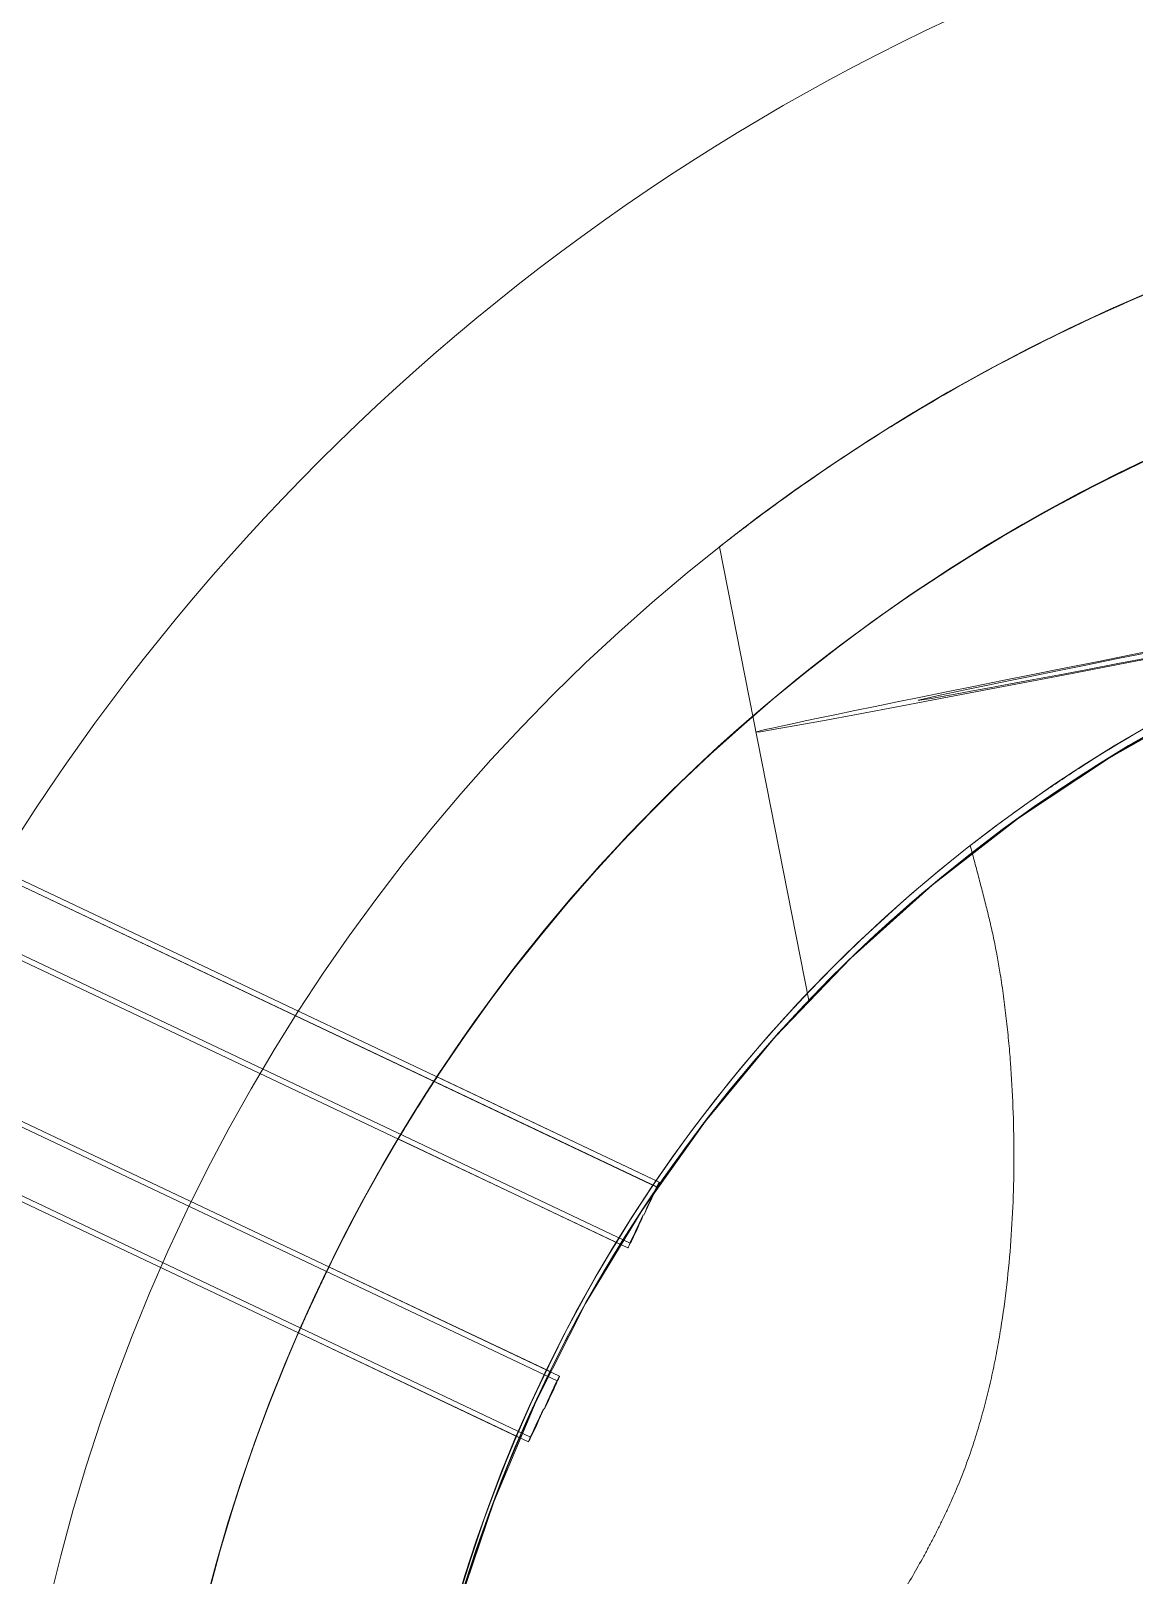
# Model space of a CAD drawing. Header units: metres. Extents: x 1753726 to 1755216, y 5920592 to 5921703.
# Drawn here: x 1754519.341 to 1754521.01, y 5921161.981 to 5921164.317 of the extents above; entities that cross this region are included whole.
import ezdxf

# ---------------------------------------------------------------- set-up
doc = ezdxf.new("R2010")
doc.units = ezdxf.units.M
doc.linetypes.add('HIDDEN2', pattern=[4.7625, 3.175, -1.5875])
for name, color, linetype, lineweight in [('A-FLOR-____-OTLN', 9, 'Continuous', 9), ('A-GENM-____-OTLN', 4, 'Continuous', 9), ('A-WALL-____-OTLN', 2, 'Continuous', 9), ('P-PIPE-____-OTLN', 6, 'HIDDEN2', 18), ('S-BEAM-____-OTLN', 7, 'Continuous', 9), ('S-FNDN-____-OTLN', 7, 'Continuous', 9)]:
    doc.layers.add(name, color=color, linetype=linetype, lineweight=lineweight)

# ---------------------------------------------------------------- blocks, each defined once
blk = doc.blocks.new('308492-ARUP-TUTB-MOD-0001_rvt-1-X-ARUP-GL-HERNE_BAY_ALIGNMENT')
at = {"layer": 'P-PIPE-____-OTLN'}
for p, q in [((1754506.0391, 5921237.9006), (1754520.6833, 5921163.3044)), ((1754505.7938, 5921237.8525), (1754520.4379, 5921163.2563))]:
    blk.add_line(p, q, dxfattribs=at)
for major_axis, start_param, end_param in [((1.0303, 0.2023), 0.131239, 3.272832), ((1.0303, 0.2023), 3.272831, 6.414424), ((1.2757, 0.2504), 1.570796, 3.141593), ((1.2757, 0.2504), 3.141593, 4.712389)]:
    blk.add_ellipse((1754521.7136, 5921163.5067), major_axis=major_axis, ratio=0.005011, start_param=start_param, end_param=end_param, dxfattribs=at)
blk = doc.blocks.new('308492-ARUP-STTW-MOD-0300_rvt-1-X-ARUP-GL-HERNE_BAY_ALIGNMENT')
at = {"layer": 'S-BEAM-____-OTLN'}
for radius in [5.355, 5.355, 5.355, 5.355, 5.055, 5.055, 5.055, 5.055]:
    blk.add_arc((1754522.1356, 5921161.2995), radius, 0, 180, dxfattribs=at)
at = {"layer": 'S-FNDN-____-OTLN'}
for radius in [6.325, 6.325, 5.175, 5.175]:
    blk.add_arc((1754522.1356, 5921161.2995), radius, 0, 180, dxfattribs=at)
blk = doc.blocks.new('Bell Out - Insitu10 - Bell Out - Insitu-4401115-X-ARUP-GL-HERNE_BAY_ALIGNMENT')
at = {"layer": 'A-WALL-____-OTLN'}
blk.add_line((85.6981, 47.0262), (85.8329, 46.3396), dxfattribs=at)
for radius in [2.85, 2.85, 2.25, 2.25]:
    blk.add_arc((87.4618, 44.7874), radius, 0, 180, dxfattribs=at)
for points, knots in [([(86.9134, 47.5841), (86.8723, 47.5761), (86.7906, 47.5582), (86.6703, 47.5262), (86.5538, 47.4898), (86.4047, 47.4361), (86.2327, 47.3617), (86.0547, 47.2682), (85.9086, 47.1786), (85.7974, 47.1018), (85.7365, 47.056), (85.7083, 47.0341), (85.6995, 47.0272), (85.6981, 47.0262), (85.6981, 47.0262)], [0, 0, 0, 0, 0.030303, 0.0606061, 0.0909091, 0.1212121, 0.1818182, 0.2424242, 0.3030303, 0.3636364, 0.4242424, 0.4545455, 0.4848485, 0.499749, 0.499749, 0.499749, 0.499749]), ([(85.6981, 47.0262), (85.6982, 47.0262), (85.6995, 47.0273), (85.7085, 47.0343), (85.7298, 47.0508), (85.7719, 47.0826), (85.8491, 47.1385), (85.9834, 47.2262), (86.1614, 47.3269), (86.347, 47.4128), (86.5111, 47.4752), (86.6406, 47.5177), (86.7528, 47.5485), (86.8442, 47.57), (86.8903, 47.5796), (86.9134, 47.5841)], [0.5, 0.5, 0.5, 0.5, 0.5151515, 0.5454545, 0.5757576, 0.6060606, 0.6666667, 0.7272727, 0.7954545, 0.8636364, 0.8977273, 0.9318182, 0.9659091, 0.9829545, 1, 1, 1, 1]), ([(87.029, 46.9954), (86.9881, 46.9873), (86.9068, 46.9691), (86.7877, 46.9352), (86.6728, 46.8956), (86.5265, 46.8364), (86.3591, 46.7526), (86.1873, 46.6449), (86.0465, 46.539), (85.9564, 46.4604), (85.9016, 46.4088), (85.8695, 46.3773), (85.8469, 46.3542), (85.8342, 46.3409), (85.8315, 46.3381), (85.839, 46.346), (85.8566, 46.3641), (85.8929, 46.4006), (85.9615, 46.466), (86.0854, 46.5704), (86.2262, 46.6708), (86.3678, 46.7549), (86.4842, 46.8154), (86.6099, 46.8714), (86.7437, 46.9214), (86.8606, 46.9566), (86.9563, 46.9803), (87.0047, 46.9906), (87.029, 46.9954)], [0, 0, 0, 0, 0.029851, 0.059701, 0.089552, 0.119403, 0.179104, 0.238806, 0.298507, 0.358209, 0.38806, 0.41791, 0.447761, 0.477612, 0.507463, 0.537313, 0.567164, 0.597015, 0.656716, 0.716418, 0.787313, 0.822761, 0.858209, 0.893657, 0.929104, 0.964552, 0.982276, 1, 1, 1, 1])]:
    blk.add_open_spline(points, degree=3, knots=knots, dxfattribs=at)
blk = doc.blocks.new('MH06 BENCHING - MH06 BENCHING-4542917-X-ARUP-GL-HERNE_BAY_ALIGNMENT')
at = {"layer": 'A-FLOR-____-OTLN'}
for start in [0, 127.9815]:
    blk.add_arc((87.4618, 44.8005), 2.25, start, 180, dxfattribs=at)
for points, knots in [([(86.0771, 46.5739), (86.0811, 46.577), (86.0898, 46.5838), (86.1106, 46.5997), (86.1427, 46.6235), (86.1907, 46.6574), (86.2667, 46.7079), (86.3834, 46.7779), (86.5265, 46.8489), (86.6545, 46.9016), (86.7562, 46.9379), (86.8627, 46.9702), (86.9727, 46.9977), (87.0844, 47.0196), (87.1965, 47.0357), (87.3072, 47.0461), (87.4196, 47.051), (87.5316, 47.0503), (87.6408, 47.0442), (87.7248, 47.0354), (87.7872, 47.027), (87.8313, 47.0201), (87.8726, 47.0128), (87.9114, 47.0052), (87.9473, 46.9976), (87.9911, 46.9875), (88.0286, 46.978), (88.0588, 46.9699), (88.0714, 46.9663), (88.0771, 46.9647)], [0, 0, 0, 0, 0.02, 0.04, 0.08, 0.12, 0.16, 0.24, 0.32, 0.36, 0.4, 0.44, 0.48, 0.52, 0.56, 0.6, 0.64, 0.685, 0.73, 0.775, 0.7975, 0.82, 0.8425, 0.865, 0.8875, 0.91, 0.955, 0.9775, 1, 1, 1, 1]), ([(86.0771, 46.5739), (86.0794, 46.5654), (86.084, 46.5485), (86.0906, 46.5236), (86.0968, 46.4991), (86.1029, 46.4757), (86.1086, 46.4524), (86.1137, 46.4282), (86.1185, 46.4039), (86.1222, 46.3821), (86.1252, 46.3627), (86.1284, 46.3404), (86.1318, 46.3125), (86.1353, 46.2789), (86.139, 46.2341), (86.1422, 46.1781), (86.1436, 46.1108), (86.1426, 46.0436), (86.1391, 45.9765), (86.1329, 45.9096), (86.1254, 45.8541), (86.1177, 45.8099), (86.1122, 45.7824), (86.1073, 45.7605), (86.1034, 45.7441), (86.0993, 45.7278), (86.0934, 45.7062), (86.0854, 45.6792), (86.0748, 45.6473), (86.063, 45.6162), (86.0522, 45.5906), (86.043, 45.5702), (86.0357, 45.5549), (86.0283, 45.5397), (86.0206, 45.5247), (86.0128, 45.5098), (86.0021, 45.4901), (85.9827, 45.456), (85.9534, 45.4082), (85.916, 45.3524), (85.8765, 45.2979), (85.8353, 45.2447), (85.7925, 45.1928), (85.7482, 45.1422), (85.7024, 45.0929), (85.6555, 45.045), (85.6071, 44.9983), (85.5652, 44.9604), (85.531, 44.9311), (85.505, 44.9097), (85.4786, 44.8891), (85.4517, 44.8693), (85.4244, 44.8507), (85.3964, 44.8331), (85.3675, 44.8162), (85.3476, 44.8056), (85.3376, 44.8005)], [-1, -1, -1, -1, -0.987903, -0.975806, -0.96371, -0.951613, -0.939516, -0.927419, -0.915323, -0.903226, -0.895161, -0.887097, -0.870968, -0.854839, -0.83871, -0.806452, -0.774194, -0.741935, -0.709677, -0.677419, -0.645161, -0.629032, -0.612903, -0.604839, -0.596774, -0.58871, -0.580645, -0.564516, -0.548387, -0.532258, -0.516129, -0.508065, -0.5, -0.491935, -0.483871, -0.475806, -0.467742, -0.451613, -0.419355, -0.387097, -0.354839, -0.322581, -0.290323, -0.258065, -0.225806, -0.193548, -0.16129, -0.129032, -0.112903, -0.096774, -0.080645, -0.064516, -0.048387, -0.032258, -0.016129, 0, 0, 0, 0])]:
    blk.add_open_spline(points, degree=3, knots=knots, dxfattribs=at)
blk = doc.blocks.new('WSL_Vent Type A - WSL_Vent Type A-5060830-X-ARUP-GL-HERNE_BAY_ALIGNMENT')
at = {"layer": 'A-GENM-____-OTLN'}
for p, q in [((-0.15, 0.0705), (-0.25, 0.0705)), ((-0.25, 0.0705), (-0.25, -0.0705)), ((-0.25, 0.0705), (-0.25, -0.0705)), ((-0.165, 0.055), (-3.6648, 0.055)), ((-0.165, 0.047), (-3.6648, 0.047)), ((-0.15, 0.064), (-0.25, 0.064)), ((-0.25, -0.064), (-0.25, 0.064)), ((-0.25, -0.064), (-0.25, 0.064)), ((-3.6648, -0.047), (-0.165, -0.047)), ((-3.6648, -0.055), (-0.165, -0.055)), ((-0.25, -0.064), (-0.15, -0.064)), ((-0.25, -0.0705), (-0.15, -0.0705))]:
    blk.add_line(p, q, dxfattribs=at)
at = {"layer": 'A-GENM-____-OTLN', "flags": 128}
for points in [[(-0.15, 0.0705), (-0.144, 0.0705), (-0.138, 0.0705), (-0.132, 0.0705), (-0.1261, 0.0705), (-0.1202, 0.0705), (-0.1143, 0.0705), (-0.1085, 0.0705), (-0.1028, 0.0705), (-0.0972, 0.0705), (-0.0916, 0.0705), (-0.0861, 0.0705), (-0.0807, 0.0705), (-0.0755, 0.0705), (-0.0703, 0.0705), (-0.0653, 0.0705), (-0.0604, 0.0705), (-0.0557, 0.0705), (-0.0511, 0.0705), (-0.0467, 0.0705), (-0.0424, 0.0705), (-0.0383, 0.0705), (-0.0344, 0.0705), (-0.0307, 0.0705), (-0.0271, 0.0705), (-0.0238, 0.0705), (-0.0206, 0.0705), (-0.0177, 0.0705), (-0.015, 0.0705), (-0.0125, 0.0705), (-0.0102, 0.0705), (-0.0081, 0.0705), (-0.0063, 0.0705), (-0.0047, 0.0705), (-0.0033, 0.0705), (-0.0022, 0.0705), (-0.0013, 0.0705), (-0.0006, 0.0705), (-0.0002, 0.0705), (0, 0.0705)], [(0, -0.0705), (-0.0028, -0.0704), (-0.0056, -0.0703), (-0.0084, -0.07), (-0.0112, -0.0696), (-0.014, -0.0691), (-0.0168, -0.0685), (-0.0195, -0.0678), (-0.0222, -0.0669), (-0.0248, -0.066), (-0.0275, -0.0649), (-0.03, -0.0638), (-0.0326, -0.0625), (-0.035, -0.0612), (-0.0374, -0.0597), (-0.0398, -0.0582), (-0.0421, -0.0565), (-0.0443, -0.0548), (-0.0465, -0.053), (-0.0486, -0.0511), (-0.0506, -0.0491), (-0.0525, -0.0471), (-0.0543, -0.0449), (-0.0561, -0.0427), (-0.0578, -0.0404), (-0.0593, -0.0381), (-0.0608, -0.0357), (-0.0622, -0.0332), (-0.0635, -0.0307), (-0.0646, -0.0282), (-0.0657, -0.0255), (-0.0667, -0.0229), (-0.0675, -0.0202), (-0.0683, -0.0175), (-0.0689, -0.0148), (-0.0695, -0.012), (-0.0699, -0.0092), (-0.0702, -0.0064), (-0.0704, -0.0036), (-0.0705, -0.0008), (-0.0705, 0.0021), (-0.0703, 0.0049), (-0.0701, 0.0077), (-0.0697, 0.0105), (-0.0692, 0.0133), (-0.0687, 0.016), (-0.068, 0.0188), (-0.0672, 0.0215), (-0.0662, 0.0241), (-0.0652, 0.0268), (-0.0641, 0.0293), (-0.0629, 0.0319), (-0.0616, 0.0344), (-0.0601, 0.0368), (-0.0586, 0.0392), (-0.057, 0.0415), (-0.0553, 0.0437), (-0.0535, 0.0459), (-0.0516, 0.048), (-0.0497, 0.05), (-0.0476, 0.052), (-0.0455, 0.0538), (-0.0433, 0.0556), (-0.0411, 0.0573), (-0.0387, 0.0589), (-0.0363, 0.0604), (-0.0339, 0.0618), (-0.0314, 0.0631), (-0.0288, 0.0643), (-0.0263, 0.0654), (-0.0236, 0.0664), (-0.0209, 0.0673), (-0.0182, 0.0681), (-0.0155, 0.0688), (-0.0127, 0.0693), (-0.0099, 0.0698), (-0.0071, 0.0701), (-0.0043, 0.0704), (-0.0015, 0.0705), (0, 0.0705)], [(0, 0.0705), (0.0028, 0.0704), (0.0056, 0.0703), (0.0084, 0.07), (0.0112, 0.0696), (0.014, 0.0691), (0.0168, 0.0685), (0.0195, 0.0678), (0.0222, 0.0669), (0.0248, 0.066), (0.0275, 0.0649), (0.03, 0.0638), (0.0326, 0.0625), (0.035, 0.0612), (0.0374, 0.0597), (0.0398, 0.0582), (0.0421, 0.0565), (0.0443, 0.0548), (0.0465, 0.053), (0.0486, 0.0511), (0.0506, 0.0491), (0.0525, 0.0471), (0.0543, 0.0449), (0.0561, 0.0427), (0.0578, 0.0404), (0.0593, 0.0381), (0.0608, 0.0357), (0.0622, 0.0332), (0.0635, 0.0307), (0.0646, 0.0282), (0.0657, 0.0255), (0.0667, 0.0229), (0.0675, 0.0202), (0.0683, 0.0175), (0.0689, 0.0148), (0.0695, 0.012), (0.0699, 0.0092), (0.0702, 0.0064), (0.0704, 0.0036), (0.0705, 0.0008), (0.0705, -0.0021), (0.0703, -0.0049), (0.0701, -0.0077), (0.0697, -0.0105), (0.0692, -0.0133), (0.0687, -0.016), (0.068, -0.0188), (0.0672, -0.0215), (0.0662, -0.0241), (0.0652, -0.0268), (0.0641, -0.0293), (0.0629, -0.0319), (0.0616, -0.0344), (0.0601, -0.0368), (0.0586, -0.0392), (0.057, -0.0415), (0.0553, -0.0437), (0.0535, -0.0459), (0.0516, -0.048), (0.0497, -0.05), (0.0476, -0.052), (0.0455, -0.0538), (0.0433, -0.0556), (0.0411, -0.0573), (0.0387, -0.0589), (0.0363, -0.0604), (0.0339, -0.0618), (0.0314, -0.0631), (0.0288, -0.0643), (0.0263, -0.0654), (0.0236, -0.0664), (0.0209, -0.0673), (0.0182, -0.0681), (0.0155, -0.0688), (0.0127, -0.0693), (0.0099, -0.0698), (0.0071, -0.0701), (0.0043, -0.0704), (0.0015, -0.0705), (0, -0.0705)], [(-0.15, 0.064), (-0.144, 0.064), (-0.138, 0.064), (-0.132, 0.064), (-0.1261, 0.064), (-0.1202, 0.064), (-0.1143, 0.064), (-0.1085, 0.064), (-0.1028, 0.064), (-0.0972, 0.064), (-0.0916, 0.064), (-0.0861, 0.064), (-0.0807, 0.064), (-0.0755, 0.064), (-0.0703, 0.064), (-0.0653, 0.064), (-0.0604, 0.064), (-0.0557, 0.064), (-0.0511, 0.064), (-0.0467, 0.064), (-0.0424, 0.064), (-0.0383, 0.064), (-0.0344, 0.064), (-0.0307, 0.064), (-0.0271, 0.064), (-0.0238, 0.064), (-0.0206, 0.064), (-0.0177, 0.064), (-0.015, 0.064), (-0.0125, 0.064), (-0.0102, 0.064), (-0.0081, 0.064), (-0.0063, 0.064), (-0.0047, 0.064), (-0.0033, 0.064), (-0.0022, 0.064), (-0.0013, 0.064), (-0.0006, 0.064), (-0.0002, 0.064), (0, 0.064)], [(0, 0.064), (-0.0026, 0.0639), (-0.0051, 0.0638), (-0.0077, 0.0635), (-0.0102, 0.0632), (-0.0127, 0.0627), (-0.0152, 0.0622), (-0.0177, 0.0615), (-0.0201, 0.0608), (-0.0225, 0.0599), (-0.0249, 0.0589), (-0.0273, 0.0579), (-0.0296, 0.0568), (-0.0318, 0.0555), (-0.034, 0.0542), (-0.0361, 0.0528), (-0.0382, 0.0513), (-0.0402, 0.0498), (-0.0422, 0.0481), (-0.0441, 0.0464), (-0.0459, 0.0446), (-0.0477, 0.0427), (-0.0493, 0.0408), (-0.0509, 0.0388), (-0.0524, 0.0367), (-0.0539, 0.0346), (-0.0552, 0.0324), (-0.0564, 0.0302), (-0.0576, 0.0279), (-0.0587, 0.0256), (-0.0597, 0.0232), (-0.0605, 0.0208), (-0.0613, 0.0183), (-0.062, 0.0159), (-0.0626, 0.0134), (-0.0631, 0.0109), (-0.0635, 0.0083), (-0.0637, 0.0058), (-0.0639, 0.0032), (-0.064, 0.0007), (-0.064, -0.0019), (-0.0638, -0.0044), (-0.0636, -0.007), (-0.0633, -0.0095), (-0.0629, -0.012), (-0.0623, -0.0145), (-0.0617, -0.017), (-0.061, -0.0195), (-0.0601, -0.0219), (-0.0592, -0.0243), (-0.0582, -0.0266), (-0.0571, -0.0289), (-0.0559, -0.0312), (-0.0546, -0.0334), (-0.0532, -0.0356), (-0.0517, -0.0377), (-0.0502, -0.0397), (-0.0486, -0.0417), (-0.0469, -0.0436), (-0.0451, -0.0454), (-0.0432, -0.0472), (-0.0413, -0.0489), (-0.0393, -0.0505), (-0.0373, -0.052), (-0.0352, -0.0535), (-0.033, -0.0548), (-0.0308, -0.0561), (-0.0285, -0.0573), (-0.0262, -0.0584), (-0.0238, -0.0594), (-0.0214, -0.0603), (-0.019, -0.0611), (-0.0166, -0.0618), (-0.0141, -0.0624), (-0.0116, -0.0629), (-0.009, -0.0634), (-0.0065, -0.0637), (-0.0039, -0.0639), (-0.0014, -0.064), (0, -0.064)], [(0, -0.064), (0.0026, -0.0639), (0.0051, -0.0638), (0.0077, -0.0635), (0.0102, -0.0632), (0.0127, -0.0627), (0.0152, -0.0622), (0.0177, -0.0615), (0.0201, -0.0608), (0.0225, -0.0599), (0.0249, -0.0589), (0.0273, -0.0579), (0.0296, -0.0568), (0.0318, -0.0555), (0.034, -0.0542), (0.0361, -0.0528), (0.0382, -0.0513), (0.0402, -0.0498), (0.0422, -0.0481), (0.0441, -0.0464), (0.0459, -0.0446), (0.0477, -0.0427), (0.0493, -0.0408), (0.0509, -0.0388), (0.0524, -0.0367), (0.0539, -0.0346), (0.0552, -0.0324), (0.0564, -0.0302), (0.0576, -0.0279), (0.0587, -0.0256), (0.0597, -0.0232), (0.0605, -0.0208), (0.0613, -0.0183), (0.062, -0.0159), (0.0626, -0.0134), (0.0631, -0.0109), (0.0635, -0.0083), (0.0637, -0.0058), (0.0639, -0.0032), (0.064, -0.0007), (0.064, 0.0019), (0.0638, 0.0044), (0.0636, 0.007), (0.0633, 0.0095), (0.0629, 0.012), (0.0623, 0.0145), (0.0617, 0.017), (0.061, 0.0195), (0.0601, 0.0219), (0.0592, 0.0243), (0.0582, 0.0266), (0.0571, 0.0289), (0.0559, 0.0312), (0.0546, 0.0334), (0.0532, 0.0356), (0.0517, 0.0377), (0.0502, 0.0397), (0.0486, 0.0417), (0.0469, 0.0436), (0.0451, 0.0454), (0.0432, 0.0472), (0.0413, 0.0489), (0.0393, 0.0505), (0.0373, 0.052), (0.0352, 0.0535), (0.033, 0.0548), (0.0308, 0.0561), (0.0285, 0.0573), (0.0262, 0.0584), (0.0238, 0.0594), (0.0214, 0.0603), (0.019, 0.0611), (0.0166, 0.0618), (0.0141, 0.0624), (0.0116, 0.0629), (0.009, 0.0634), (0.0065, 0.0637), (0.0039, 0.0639), (0.0014, 0.064), (0, 0.064)], [(0, -0.064), (-0.0001, -0.064), (-0.0005, -0.064), (-0.0011, -0.064), (-0.0019, -0.064), (-0.003, -0.064), (-0.0043, -0.064), (-0.0058, -0.064), (-0.0076, -0.064), (-0.0096, -0.064), (-0.0118, -0.064), (-0.0143, -0.064), (-0.017, -0.064), (-0.0198, -0.064), (-0.0229, -0.064), (-0.0262, -0.064), (-0.0297, -0.064), (-0.0334, -0.064), (-0.0372, -0.064), (-0.0413, -0.064), (-0.0455, -0.064), (-0.0499, -0.064), (-0.0544, -0.064), (-0.0591, -0.064), (-0.064, -0.064), (-0.069, -0.064), (-0.0741, -0.064), (-0.0793, -0.064), (-0.0846, -0.064), (-0.0901, -0.064), (-0.0956, -0.064), (-0.1013, -0.064), (-0.107, -0.064), (-0.1128, -0.064), (-0.1186, -0.064), (-0.1245, -0.064), (-0.1304, -0.064), (-0.1364, -0.064), (-0.1424, -0.064), (-0.1484, -0.064), (-0.15, -0.064)], [(0, -0.0705), (-0.0001, -0.0705), (-0.0005, -0.0705), (-0.0011, -0.0705), (-0.0019, -0.0705), (-0.003, -0.0705), (-0.0043, -0.0705), (-0.0058, -0.0705), (-0.0076, -0.0705), (-0.0096, -0.0705), (-0.0118, -0.0705), (-0.0143, -0.0705), (-0.017, -0.0705), (-0.0198, -0.0705), (-0.0229, -0.0705), (-0.0262, -0.0705), (-0.0297, -0.0705), (-0.0334, -0.0705), (-0.0372, -0.0705), (-0.0413, -0.0705), (-0.0455, -0.0705), (-0.0499, -0.0705), (-0.0544, -0.0705), (-0.0591, -0.0705), (-0.064, -0.0705), (-0.069, -0.0705), (-0.0741, -0.0705), (-0.0793, -0.0705), (-0.0846, -0.0705), (-0.0901, -0.0705), (-0.0956, -0.0705), (-0.1013, -0.0705), (-0.107, -0.0705), (-0.1128, -0.0705), (-0.1186, -0.0705), (-0.1245, -0.0705), (-0.1304, -0.0705), (-0.1364, -0.0705), (-0.1424, -0.0705), (-0.1484, -0.0705), (-0.15, -0.0705)]]:
    blk.add_lwpolyline(points, dxfattribs=at)
at = {"layer": 'A-GENM-____-OTLN'}
for radius, start, end in [(0.1095, 0, 180), (0.1095, 0, 180), (0.1015, 0, 180), (0.1015, 0, 180), (0.1095, 180, 0), (0.1095, 180, 0), (0.1015, 180, 0), (0.1015, 180, 0)]:
    blk.add_arc((0, 0), radius, start, end, dxfattribs=at)
for centre, major_axis, ratio, start_param, end_param in [((0, 0), (0, 0.0705), 1, 0, 3.141593), ((0, 0), (0, 0.0705), 1, 3.141593, 6.283185), ((-3.6648, 0), (0, 0.055), 0.009999, 4.712389, 7.853982), ((-3.6648, 0), (0, 0.047), 0.009999, 4.712389, 7.853982), ((-0.165, 0), (0, 0.055), 0.009999, 4.712389, 7.853982), ((-0.165, 0), (0, 0.047), 0.009999, 4.712389, 7.853982), ((0, 0), (0.064, 0), 1, 1.570796, 4.712389), ((0, 0), (0.064, 0), 1, 4.712389, 7.853982), ((-3.6648, 0), (0, 0.055), 0.009999, 1.570796, 4.712389), ((-3.6648, 0), (0, 0.047), 0.009999, 1.570796, 4.712389), ((-0.165, 0), (0, 0.055), 0.009999, 1.570796, 4.712389), ((-0.165, 0), (0, 0.047), 0.009999, 1.570796, 4.712389)]:
    blk.add_ellipse(centre, major_axis=major_axis, ratio=ratio, start_param=start_param, end_param=end_param, dxfattribs=at)
blk = doc.blocks.new('WSL_Vent Type A - WSL_Vent Type A-5060831-X-ARUP-GL-HERNE_BAY_ALIGNMENT')
at = {"layer": 'A-GENM-____-OTLN'}
for p, q in [((-0.165, 0.055), (-3.9838, 0.055)), ((-0.165, 0.047), (-3.9838, 0.047)), ((-3.9838, -0.047), (-0.165, -0.047)), ((-3.9838, -0.055), (-0.165, -0.055))]:
    blk.add_line(p, q, dxfattribs=at)
for major_axis, start_param, end_param in [((0, 0.055), 4.712389, 7.853982), ((0, 0.047), 4.712389, 7.853982), ((0, 0.055), 1.570796, 4.712389), ((0, 0.047), 1.570796, 4.712389)]:
    blk.add_ellipse((-3.9838, 0), major_axis=major_axis, ratio=0.009999, start_param=start_param, end_param=end_param, dxfattribs=at)
blk = doc.blocks.new('308492-ARUP-STPW-MOD-1900_rvt-1-X-ARUP-GL-HERNE_BAY_ALIGNMENT')
at = {"layer": 'A-FLOR-____-OTLN'}
for radius, start, end in [(3.35, 0, 180), (3.35, 0, 180), (2.62, 66.4663, 245.1071), (2.62, 66.4663, 245.1071)]:
    blk.add_arc((1754522.1466, 5921161.2979), radius, start, end, dxfattribs=at)
at = {"layer": 'A-WALL-____-OTLN'}
for p, q in [((1754520.2936, 5921162.5743), (1754519.9555, 5921162.7345)), ((1754520.2936, 5921162.5743), (1754519.9555, 5921162.7345)), ((1754519.8968, 5921162.6407), (1754520.2329, 5921162.4813)), ((1754519.8968, 5921162.6407), (1754520.2329, 5921162.4813)), ((1754520.1265, 5921162.2887), (1754519.7921, 5921162.4472)), ((1754520.1265, 5921162.2887), (1754519.7921, 5921162.4472)), ((1754519.7459, 5921162.3474), (1754520.0804, 5921162.1888)), ((1754519.7459, 5921162.3474), (1754520.0804, 5921162.1888))]:
    blk.add_line(p, q, dxfattribs=at)
at = {"layer": 'A-WALL-____-OTLN', "flags": 128}
for points in [[(1754519.9887, 5921161.9352), (1754520.0413, 5921162.0919), (1754520.1053, 5921162.2443), (1754520.1802, 5921162.3916), (1754520.2658, 5921162.533), (1754520.3616, 5921162.6677), (1754520.4669, 5921162.7951), (1754520.5814, 5921162.9143), (1754520.7043, 5921163.0249), (1754520.8349, 5921163.1261), (1754520.9727, 5921163.2174), (1754521.1168, 5921163.2984), (1754521.2664, 5921163.3686), (1754521.4208, 5921163.4277), (1754521.5791, 5921163.4752), (1754521.7404, 5921163.511), (1754521.904, 5921163.5348), (1754522.0689, 5921163.5466), (1754522.2341, 5921163.5462), (1754522.399, 5921163.5337), (1754522.5624, 5921163.5092), (1754522.7236, 5921163.4727), (1754522.8817, 5921163.4244)], [(1754522.8817, 5921163.4244), (1754522.7236, 5921163.4727), (1754522.5624, 5921163.5092), (1754522.399, 5921163.5337), (1754522.2341, 5921163.5462), (1754522.0689, 5921163.5466), (1754521.904, 5921163.5348), (1754521.7404, 5921163.511), (1754521.5791, 5921163.4752), (1754521.4208, 5921163.4277), (1754521.2664, 5921163.3686), (1754521.1168, 5921163.2984), (1754520.9727, 5921163.2174), (1754520.8349, 5921163.1261), (1754520.7043, 5921163.0249), (1754520.5814, 5921162.9143), (1754520.4669, 5921162.7951), (1754520.3616, 5921162.6677), (1754520.2658, 5921162.533), (1754520.1802, 5921162.3916), (1754520.1053, 5921162.2443), (1754520.0413, 5921162.0919), (1754519.9887, 5921161.9352)]]:
    blk.add_lwpolyline(points, dxfattribs=at)
at = {"layer": 'A-WALL-____-OTLN'}
for centre, radius, start, end in [((1754522.1466, 5921161.2979), 2.62, 4.5967, 184.5967), ((1754522.1466, 5921161.2979), 2.62, 4.5967, 184.5967), ((1754522.1473, 5921161.2989), 2.62, 40.8, 220.8), ((1754522.1473, 5921161.2989), 2.62, 40.8, 220.8), ((1754522.1473, 5921161.2989), 2.62, 40.8, 220.8), ((1754522.1473, 5921161.2989), 2.62, 40.8, 220.8), ((1754522.1473, 5921161.2989), 2.62, 40.8, 220.8), ((1754522.1473, 5921161.2989), 2.62, 40.8, 220.8), ((1754522.1473, 5921161.2989), 2.62, 40.8, 220.8), ((1754522.1473, 5921161.2989), 2.62, 40.8, 220.8), ((1754522.1473, 5921161.2989), 2.62, 40.8, 220.8), ((1754522.1473, 5921161.2989), 2.62, 40.8, 220.8), ((1754522.1473, 5921161.2989), 2.62, 40.8, 220.8), ((1754522.1473, 5921161.2989), 2.62, 40.8, 220.8), ((1754522.1473, 5921161.2989), 2.62, 40.8, 220.8), ((1754522.1473, 5921161.2989), 2.62, 40.8, 220.8), ((1754522.1473, 5921161.2989), 2.62, 40.8, 220.8), ((1754522.1473, 5921161.2989), 2.62, 40.8, 220.8), ((1754522.1473, 5921161.2989), 2.62, 40.8, 220.8), ((1754522.1473, 5921161.2989), 2.62, 40.8, 220.8), ((1754522.1473, 5921161.2989), 2.62, 40.8, 220.8), ((1754522.1473, 5921161.2989), 2.62, 40.8, 220.8), ((1754522.1473, 5921161.2989), 2.62, 40.8, 220.8), ((1754522.1473, 5921161.2989), 2.62, 40.8, 220.8), ((1754522.1473, 5921161.2989), 2.25, 40.8, 220.8), ((1754522.1473, 5921161.2989), 2.25, 40.8, 220.8), ((1754522.1473, 5921161.2989), 2.25, 40.8, 220.8), ((1754522.1473, 5921161.2989), 2.25, 40.8, 220.8), ((1754522.1473, 5921161.2989), 2.25, 40.8, 220.8), ((1754522.1473, 5921161.2989), 2.25, 40.8, 220.8), ((1754522.1473, 5921161.2989), 2.25, 40.8, 220.8), ((1754522.1473, 5921161.2989), 2.25, 40.8, 220.8), ((1754522.1473, 5921161.2989), 2.25, 40.8, 220.8), ((1754522.1473, 5921161.2989), 2.25, 40.8, 220.8), ((1754522.1473, 5921161.2989), 2.25, 40.8, 220.8), ((1754522.1473, 5921161.2989), 2.25, 40.8, 220.8), ((1754522.1473, 5921161.2989), 2.25, 40.8, 220.8), ((1754522.1473, 5921161.2989), 2.25, 40.8, 220.8), ((1754522.1473, 5921161.2989), 2.25, 40.8, 220.8), ((1754522.1473, 5921161.2989), 2.25, 40.8, 220.8), ((1754522.1473, 5921161.2989), 2.25, 40.8, 220.8), ((1754522.1473, 5921161.2989), 2.25, 40.8, 220.8), ((1754522.1473, 5921161.2989), 2.25, 40.8, 220.8), ((1754522.1473, 5921161.2989), 2.25, 40.8, 220.8), ((1754522.1473, 5921161.2989), 2.25, 40.8, 220.8), ((1754522.1473, 5921161.2989), 2.25, 40.8, 220.8), ((1754522.1473, 5921161.2989), 2.62, 220.8, 40.8), ((1754522.1473, 5921161.2989), 2.62, 220.8, 40.8), ((1754522.1473, 5921161.2989), 2.62, 220.8, 40.8), ((1754522.1473, 5921161.2989), 2.62, 220.8, 40.8), ((1754522.1473, 5921161.2989), 2.62, 220.8, 40.8), ((1754522.1473, 5921161.2989), 2.62, 220.8, 40.8), ((1754522.1473, 5921161.2989), 2.62, 220.8, 40.8), ((1754522.1473, 5921161.2989), 2.62, 220.8, 40.8), ((1754522.1473, 5921161.2989), 2.62, 220.8, 40.8), ((1754522.1473, 5921161.2989), 2.62, 220.8, 40.8), ((1754522.1473, 5921161.2989), 2.62, 220.8, 40.8), ((1754522.1473, 5921161.2989), 2.62, 220.8, 40.8), ((1754522.1473, 5921161.2989), 2.62, 220.8, 40.8), ((1754522.1473, 5921161.2989), 2.62, 220.8, 40.8), ((1754522.1473, 5921161.2989), 2.62, 220.8, 40.8), ((1754522.1473, 5921161.2989), 2.62, 220.8, 40.8), ((1754522.1473, 5921161.2989), 2.62, 220.8, 40.8), ((1754522.1473, 5921161.2989), 2.62, 220.8, 40.8), ((1754522.1473, 5921161.2989), 2.62, 220.8, 40.8), ((1754522.1473, 5921161.2989), 2.62, 220.8, 40.8), ((1754522.1473, 5921161.2989), 2.62, 220.8, 40.8), ((1754522.1473, 5921161.2989), 2.62, 220.8, 40.8), ((1754522.1473, 5921161.2989), 2.25, 220.8, 40.8), ((1754522.1473, 5921161.2989), 2.25, 220.8, 40.8), ((1754522.1473, 5921161.2989), 2.25, 220.8, 40.8), ((1754522.1473, 5921161.2989), 2.25, 220.8, 40.8), ((1754522.1473, 5921161.2989), 2.25, 220.8, 40.8), ((1754522.1473, 5921161.2989), 2.25, 220.8, 40.8), ((1754522.1473, 5921161.2989), 2.25, 220.8, 40.8), ((1754522.1473, 5921161.2989), 2.25, 220.8, 40.8), ((1754522.1473, 5921161.2989), 2.25, 220.8, 40.8), ((1754522.1473, 5921161.2989), 2.25, 220.8, 40.8), ((1754522.1473, 5921161.2989), 2.25, 220.8, 40.8), ((1754522.1473, 5921161.2989), 2.25, 220.8, 40.8), ((1754522.1473, 5921161.2989), 2.25, 220.8, 40.8), ((1754522.1473, 5921161.2989), 2.25, 220.8, 40.8), ((1754522.1473, 5921161.2989), 2.25, 220.8, 40.8), ((1754522.1473, 5921161.2989), 2.25, 220.8, 40.8), ((1754522.1473, 5921161.2989), 2.25, 220.8, 40.8), ((1754522.1473, 5921161.2989), 2.25, 220.8, 40.8), ((1754522.1473, 5921161.2989), 2.25, 220.8, 40.8), ((1754522.1473, 5921161.2989), 2.25, 220.8, 40.8), ((1754522.1473, 5921161.2989), 2.25, 220.8, 40.8), ((1754522.1473, 5921161.2989), 2.25, 220.8, 40.8)]:
    blk.add_arc(centre, radius, start, end, dxfattribs=at)
for points, knots in [([(1754519.9256, 5921162.6878), (1754519.9274, 5921162.6907), (1754519.9308, 5921162.6962), (1754519.9349, 5921162.7026), (1754519.9381, 5921162.7076), (1754519.9404, 5921162.7112), (1754519.9427, 5921162.7147), (1754519.9447, 5921162.7179), (1754519.9466, 5921162.7209), (1754519.9484, 5921162.7237), (1754519.9501, 5921162.7262), (1754519.9515, 5921162.7283), (1754519.9527, 5921162.7302), (1754519.9537, 5921162.7318), (1754519.9545, 5921162.733), (1754519.9552, 5921162.734), (1754519.9555, 5921162.7345), (1754519.9556, 5921162.7346), (1754519.9552, 5921162.7341), (1754519.9545, 5921162.733), (1754519.9535, 5921162.7314), (1754519.9521, 5921162.7293), (1754519.9504, 5921162.7268), (1754519.9484, 5921162.7237), (1754519.9462, 5921162.7201), (1754519.9437, 5921162.7164), (1754519.941, 5921162.7121), (1754519.9381, 5921162.7076), (1754519.9351, 5921162.7029), (1754519.931, 5921162.6965), (1754519.9278, 5921162.6914), (1754519.9256, 5921162.6878)], [0, 0, 0, 0, 0.055556, 0.111111, 0.138889, 0.166667, 0.194444, 0.222222, 0.25, 0.277778, 0.305556, 0.333333, 0.361111, 0.388889, 0.416667, 0.444444, 0.479167, 0.513889, 0.548611, 0.583333, 0.618056, 0.652778, 0.6875, 0.722222, 0.756944, 0.791667, 0.826389, 0.861111, 0.895833, 0.930556, 1, 1, 1, 1]), ([(1754519.9256, 5921162.6878), (1754519.9274, 5921162.6907), (1754519.9308, 5921162.6962), (1754519.9349, 5921162.7026), (1754519.9381, 5921162.7076), (1754519.9404, 5921162.7112), (1754519.9427, 5921162.7147), (1754519.9447, 5921162.7179), (1754519.9466, 5921162.7209), (1754519.9484, 5921162.7237), (1754519.9501, 5921162.7262), (1754519.9515, 5921162.7283), (1754519.9527, 5921162.7302), (1754519.9537, 5921162.7318), (1754519.9545, 5921162.733), (1754519.9552, 5921162.734), (1754519.9555, 5921162.7345), (1754519.9556, 5921162.7346), (1754519.9552, 5921162.7341), (1754519.9545, 5921162.733), (1754519.9535, 5921162.7314), (1754519.9521, 5921162.7293), (1754519.9504, 5921162.7268), (1754519.9484, 5921162.7237), (1754519.9462, 5921162.7201), (1754519.9437, 5921162.7164), (1754519.941, 5921162.7121), (1754519.9381, 5921162.7076), (1754519.9351, 5921162.7029), (1754519.931, 5921162.6965), (1754519.9278, 5921162.6914), (1754519.9256, 5921162.6878)], [0, 0, 0, 0, 0.055556, 0.111111, 0.138889, 0.166667, 0.194444, 0.222222, 0.25, 0.277778, 0.305556, 0.333333, 0.361111, 0.388889, 0.416667, 0.444444, 0.479167, 0.513889, 0.548611, 0.583333, 0.618056, 0.652778, 0.6875, 0.722222, 0.756944, 0.791667, 0.826389, 0.861111, 0.895833, 0.930556, 1, 1, 1, 1]), ([(1754519.9256, 5921162.6878), (1754519.9239, 5921162.685), (1754519.9213, 5921162.6809), (1754519.918, 5921162.6756), (1754519.9157, 5921162.6718), (1754519.9133, 5921162.668), (1754519.9111, 5921162.6644), (1754519.9089, 5921162.6608), (1754519.907, 5921162.6576), (1754519.9051, 5921162.6546), (1754519.9034, 5921162.6517), (1754519.9019, 5921162.6492), (1754519.9006, 5921162.647), (1754519.8994, 5921162.6451), (1754519.8985, 5921162.6435), (1754519.8977, 5921162.6422), (1754519.8971, 5921162.6412), (1754519.8968, 5921162.6407), (1754519.8968, 5921162.6406), (1754519.8971, 5921162.6411), (1754519.8977, 5921162.6422), (1754519.8987, 5921162.6438), (1754519.9, 5921162.646), (1754519.9015, 5921162.6486), (1754519.9034, 5921162.6517), (1754519.9056, 5921162.6553), (1754519.9079, 5921162.6591), (1754519.9105, 5921162.6634), (1754519.9133, 5921162.668), (1754519.9162, 5921162.6727), (1754519.9202, 5921162.6792), (1754519.9234, 5921162.6843), (1754519.9256, 5921162.6878)], [0, 0, 0, 0, 0.055556, 0.083333, 0.111111, 0.138889, 0.166667, 0.194444, 0.222222, 0.25, 0.277778, 0.305556, 0.333333, 0.361111, 0.388889, 0.416667, 0.444444, 0.479167, 0.513889, 0.548611, 0.583333, 0.618056, 0.652778, 0.6875, 0.722222, 0.756944, 0.791667, 0.826389, 0.861111, 0.895833, 0.930556, 1, 1, 1, 1]), ([(1754519.9256, 5921162.6878), (1754519.9239, 5921162.685), (1754519.9213, 5921162.6809), (1754519.918, 5921162.6756), (1754519.9157, 5921162.6718), (1754519.9133, 5921162.668), (1754519.9111, 5921162.6644), (1754519.9089, 5921162.6608), (1754519.907, 5921162.6576), (1754519.9051, 5921162.6546), (1754519.9034, 5921162.6517), (1754519.9019, 5921162.6492), (1754519.9006, 5921162.647), (1754519.8994, 5921162.6451), (1754519.8985, 5921162.6435), (1754519.8977, 5921162.6422), (1754519.8971, 5921162.6412), (1754519.8968, 5921162.6407), (1754519.8968, 5921162.6406), (1754519.8971, 5921162.6411), (1754519.8977, 5921162.6422), (1754519.8987, 5921162.6438), (1754519.9, 5921162.646), (1754519.9015, 5921162.6486), (1754519.9034, 5921162.6517), (1754519.9056, 5921162.6553), (1754519.9079, 5921162.6591), (1754519.9105, 5921162.6634), (1754519.9133, 5921162.668), (1754519.9162, 5921162.6727), (1754519.9202, 5921162.6792), (1754519.9234, 5921162.6843), (1754519.9256, 5921162.6878)], [0, 0, 0, 0, 0.055556, 0.083333, 0.111111, 0.138889, 0.166667, 0.194444, 0.222222, 0.25, 0.277778, 0.305556, 0.333333, 0.361111, 0.388889, 0.416667, 0.444444, 0.479167, 0.513889, 0.548611, 0.583333, 0.618056, 0.652778, 0.6875, 0.722222, 0.756944, 0.791667, 0.826389, 0.861111, 0.895833, 0.930556, 1, 1, 1, 1]), ([(1754520.2626, 5921162.5281), (1754520.2645, 5921162.5309), (1754520.268, 5921162.5363), (1754520.2722, 5921162.5427), (1754520.2755, 5921162.5476), (1754520.2779, 5921162.5512), (1754520.2802, 5921162.5546), (1754520.2824, 5921162.5578), (1754520.2843, 5921162.5607), (1754520.2862, 5921162.5635), (1754520.2879, 5921162.566), (1754520.2894, 5921162.5681), (1754520.2906, 5921162.57), (1754520.2917, 5921162.5715), (1754520.2926, 5921162.5728), (1754520.2932, 5921162.5737), (1754520.2936, 5921162.5743), (1754520.2936, 5921162.5743), (1754520.2933, 5921162.5738), (1754520.2926, 5921162.5728), (1754520.2915, 5921162.5712), (1754520.2901, 5921162.5691), (1754520.2883, 5921162.5666), (1754520.2862, 5921162.5635), (1754520.2839, 5921162.5601), (1754520.2814, 5921162.5563), (1754520.2785, 5921162.5521), (1754520.2755, 5921162.5476), (1754520.2724, 5921162.543), (1754520.2682, 5921162.5367), (1754520.2649, 5921162.5316), (1754520.2626, 5921162.5281)], [0, 0, 0, 0, 0.055556, 0.111111, 0.138889, 0.166667, 0.194444, 0.222222, 0.25, 0.277778, 0.305556, 0.333333, 0.361111, 0.388889, 0.416667, 0.444444, 0.479167, 0.513889, 0.548611, 0.583333, 0.618056, 0.652778, 0.6875, 0.722222, 0.756944, 0.791667, 0.826389, 0.861111, 0.895833, 0.930556, 1, 1, 1, 1]), ([(1754520.2626, 5921162.5281), (1754520.2645, 5921162.5309), (1754520.268, 5921162.5363), (1754520.2722, 5921162.5427), (1754520.2755, 5921162.5476), (1754520.2779, 5921162.5512), (1754520.2802, 5921162.5546), (1754520.2824, 5921162.5578), (1754520.2843, 5921162.5607), (1754520.2862, 5921162.5635), (1754520.2879, 5921162.566), (1754520.2894, 5921162.5681), (1754520.2906, 5921162.57), (1754520.2917, 5921162.5715), (1754520.2926, 5921162.5728), (1754520.2932, 5921162.5737), (1754520.2936, 5921162.5743), (1754520.2936, 5921162.5743), (1754520.2933, 5921162.5738), (1754520.2926, 5921162.5728), (1754520.2915, 5921162.5712), (1754520.2901, 5921162.5691), (1754520.2883, 5921162.5666), (1754520.2862, 5921162.5635), (1754520.2839, 5921162.5601), (1754520.2814, 5921162.5563), (1754520.2785, 5921162.5521), (1754520.2755, 5921162.5476), (1754520.2724, 5921162.543), (1754520.2682, 5921162.5367), (1754520.2649, 5921162.5316), (1754520.2626, 5921162.5281)], [0, 0, 0, 0, 0.055556, 0.111111, 0.138889, 0.166667, 0.194444, 0.222222, 0.25, 0.277778, 0.305556, 0.333333, 0.361111, 0.388889, 0.416667, 0.444444, 0.479167, 0.513889, 0.548611, 0.583333, 0.618056, 0.652778, 0.6875, 0.722222, 0.756944, 0.791667, 0.826389, 0.861111, 0.895833, 0.930556, 1, 1, 1, 1]), ([(1754520.2626, 5921162.5281), (1754520.2608, 5921162.5253), (1754520.2573, 5921162.5199), (1754520.2532, 5921162.5135), (1754520.25, 5921162.5085), (1754520.2477, 5921162.5049), (1754520.2454, 5921162.5014), (1754520.2434, 5921162.4982), (1754520.2415, 5921162.4952), (1754520.2398, 5921162.4924), (1754520.2382, 5921162.4898), (1754520.2368, 5921162.4876), (1754520.2356, 5921162.4858), (1754520.2347, 5921162.4842), (1754520.2339, 5921162.4829), (1754520.2333, 5921162.4819), (1754520.2329, 5921162.4814), (1754520.2329, 5921162.4813), (1754520.2332, 5921162.4818), (1754520.2338, 5921162.4829), (1754520.2349, 5921162.4845), (1754520.2362, 5921162.4866), (1754520.2378, 5921162.4892), (1754520.2397, 5921162.4923), (1754520.242, 5921162.4959), (1754520.2444, 5921162.4997), (1754520.2471, 5921162.5039), (1754520.25, 5921162.5085), (1754520.253, 5921162.5132), (1754520.2571, 5921162.5196), (1754520.2604, 5921162.5246), (1754520.2626, 5921162.5281)], [0, 0, 0, 0, 0.055556, 0.111111, 0.138889, 0.166667, 0.194444, 0.222222, 0.25, 0.277778, 0.305556, 0.333333, 0.361111, 0.388889, 0.416667, 0.444444, 0.479167, 0.513889, 0.548611, 0.583333, 0.618056, 0.652778, 0.6875, 0.722222, 0.756944, 0.791667, 0.826389, 0.861111, 0.895833, 0.930556, 1, 1, 1, 1]), ([(1754520.2626, 5921162.5281), (1754520.2608, 5921162.5253), (1754520.2573, 5921162.5199), (1754520.2532, 5921162.5135), (1754520.25, 5921162.5085), (1754520.2477, 5921162.5049), (1754520.2454, 5921162.5014), (1754520.2434, 5921162.4982), (1754520.2415, 5921162.4952), (1754520.2398, 5921162.4924), (1754520.2382, 5921162.4898), (1754520.2368, 5921162.4876), (1754520.2356, 5921162.4858), (1754520.2347, 5921162.4842), (1754520.2339, 5921162.4829), (1754520.2333, 5921162.4819), (1754520.2329, 5921162.4814), (1754520.2329, 5921162.4813), (1754520.2332, 5921162.4818), (1754520.2338, 5921162.4829), (1754520.2349, 5921162.4845), (1754520.2362, 5921162.4866), (1754520.2378, 5921162.4892), (1754520.2397, 5921162.4923), (1754520.242, 5921162.4959), (1754520.2444, 5921162.4997), (1754520.2471, 5921162.5039), (1754520.25, 5921162.5085), (1754520.253, 5921162.5132), (1754520.2571, 5921162.5196), (1754520.2604, 5921162.5246), (1754520.2626, 5921162.5281)], [0, 0, 0, 0, 0.055556, 0.111111, 0.138889, 0.166667, 0.194444, 0.222222, 0.25, 0.277778, 0.305556, 0.333333, 0.361111, 0.388889, 0.416667, 0.444444, 0.479167, 0.513889, 0.548611, 0.583333, 0.618056, 0.652778, 0.6875, 0.722222, 0.756944, 0.791667, 0.826389, 0.861111, 0.895833, 0.930556, 1, 1, 1, 1]), ([(1754519.7685, 5921162.3976), (1754519.7699, 5921162.4006), (1754519.7726, 5921162.4064), (1754519.7758, 5921162.4133), (1754519.7783, 5921162.4186), (1754519.7802, 5921162.4225), (1754519.7819, 5921162.4262), (1754519.7836, 5921162.4296), (1754519.7851, 5921162.4327), (1754519.7865, 5921162.4357), (1754519.7878, 5921162.4384), (1754519.7889, 5921162.4407), (1754519.7898, 5921162.4426), (1754519.7907, 5921162.4443), (1754519.7913, 5921162.4456), (1754519.7918, 5921162.4466), (1754519.7921, 5921162.4472), (1754519.7921, 5921162.4473), (1754519.7919, 5921162.4468), (1754519.7913, 5921162.4456), (1754519.7905, 5921162.4439), (1754519.7894, 5921162.4417), (1754519.7881, 5921162.439), (1754519.7865, 5921162.4357), (1754519.7847, 5921162.432), (1754519.7828, 5921162.428), (1754519.7806, 5921162.4234), (1754519.7783, 5921162.4186), (1754519.776, 5921162.4136), (1754519.7728, 5921162.4068), (1754519.7702, 5921162.4013), (1754519.7685, 5921162.3976)], [0, 0, 0, 0, 0.055556, 0.111111, 0.138889, 0.166667, 0.194444, 0.222222, 0.25, 0.277778, 0.305556, 0.333333, 0.361111, 0.388889, 0.416667, 0.444444, 0.479167, 0.513889, 0.548611, 0.583333, 0.618056, 0.652778, 0.6875, 0.722222, 0.756944, 0.791667, 0.826389, 0.861111, 0.895833, 0.930556, 1, 1, 1, 1]), ([(1754519.7685, 5921162.3976), (1754519.7699, 5921162.4006), (1754519.7726, 5921162.4064), (1754519.7758, 5921162.4133), (1754519.7783, 5921162.4186), (1754519.7802, 5921162.4225), (1754519.7819, 5921162.4262), (1754519.7836, 5921162.4296), (1754519.7851, 5921162.4327), (1754519.7865, 5921162.4357), (1754519.7878, 5921162.4384), (1754519.7889, 5921162.4407), (1754519.7898, 5921162.4426), (1754519.7907, 5921162.4443), (1754519.7913, 5921162.4456), (1754519.7918, 5921162.4466), (1754519.7921, 5921162.4472), (1754519.7921, 5921162.4473), (1754519.7919, 5921162.4468), (1754519.7913, 5921162.4456), (1754519.7905, 5921162.4439), (1754519.7894, 5921162.4417), (1754519.7881, 5921162.439), (1754519.7865, 5921162.4357), (1754519.7847, 5921162.432), (1754519.7828, 5921162.428), (1754519.7806, 5921162.4234), (1754519.7783, 5921162.4186), (1754519.776, 5921162.4136), (1754519.7728, 5921162.4068), (1754519.7702, 5921162.4013), (1754519.7685, 5921162.3976)], [0, 0, 0, 0, 0.055556, 0.111111, 0.138889, 0.166667, 0.194444, 0.222222, 0.25, 0.277778, 0.305556, 0.333333, 0.361111, 0.388889, 0.416667, 0.444444, 0.479167, 0.513889, 0.548611, 0.583333, 0.618056, 0.652778, 0.6875, 0.722222, 0.756944, 0.791667, 0.826389, 0.861111, 0.895833, 0.930556, 1, 1, 1, 1]), ([(1754519.7685, 5921162.3976), (1754519.7671, 5921162.3945), (1754519.7651, 5921162.3901), (1754519.7625, 5921162.3845), (1754519.7606, 5921162.3804), (1754519.7588, 5921162.3764), (1754519.7571, 5921162.3725), (1754519.7554, 5921162.3688), (1754519.7538, 5921162.3653), (1754519.7524, 5921162.3621), (1754519.7511, 5921162.3591), (1754519.7499, 5921162.3564), (1754519.7489, 5921162.3541), (1754519.748, 5921162.3521), (1754519.7472, 5921162.3504), (1754519.7466, 5921162.349), (1754519.7462, 5921162.348), (1754519.7459, 5921162.3474), (1754519.7459, 5921162.3474), (1754519.7461, 5921162.3479), (1754519.7466, 5921162.349), (1754519.7474, 5921162.3507), (1754519.7484, 5921162.353), (1754519.7496, 5921162.3558), (1754519.7511, 5921162.3591), (1754519.7528, 5921162.3629), (1754519.7546, 5921162.367), (1754519.7566, 5921162.3715), (1754519.7588, 5921162.3764), (1754519.7611, 5921162.3814), (1754519.7642, 5921162.3883), (1754519.7667, 5921162.3938), (1754519.7685, 5921162.3976)], [0, 0, 0, 0, 0.055556, 0.083333, 0.111111, 0.138889, 0.166667, 0.194444, 0.222222, 0.25, 0.277778, 0.305556, 0.333333, 0.361111, 0.388889, 0.416667, 0.444444, 0.479167, 0.513889, 0.548611, 0.583333, 0.618056, 0.652778, 0.6875, 0.722222, 0.756944, 0.791667, 0.826389, 0.861111, 0.895833, 0.930556, 1, 1, 1, 1]), ([(1754519.7685, 5921162.3976), (1754519.7671, 5921162.3945), (1754519.7651, 5921162.3901), (1754519.7625, 5921162.3845), (1754519.7606, 5921162.3804), (1754519.7588, 5921162.3764), (1754519.7571, 5921162.3725), (1754519.7554, 5921162.3688), (1754519.7538, 5921162.3653), (1754519.7524, 5921162.3621), (1754519.7511, 5921162.3591), (1754519.7499, 5921162.3564), (1754519.7489, 5921162.3541), (1754519.748, 5921162.3521), (1754519.7472, 5921162.3504), (1754519.7466, 5921162.349), (1754519.7462, 5921162.348), (1754519.7459, 5921162.3474), (1754519.7459, 5921162.3474), (1754519.7461, 5921162.3479), (1754519.7466, 5921162.349), (1754519.7474, 5921162.3507), (1754519.7484, 5921162.353), (1754519.7496, 5921162.3558), (1754519.7511, 5921162.3591), (1754519.7528, 5921162.3629), (1754519.7546, 5921162.367), (1754519.7566, 5921162.3715), (1754519.7588, 5921162.3764), (1754519.7611, 5921162.3814), (1754519.7642, 5921162.3883), (1754519.7667, 5921162.3938), (1754519.7685, 5921162.3976)], [0, 0, 0, 0, 0.055556, 0.083333, 0.111111, 0.138889, 0.166667, 0.194444, 0.222222, 0.25, 0.277778, 0.305556, 0.333333, 0.361111, 0.388889, 0.416667, 0.444444, 0.479167, 0.513889, 0.548611, 0.583333, 0.618056, 0.652778, 0.6875, 0.722222, 0.756944, 0.791667, 0.826389, 0.861111, 0.895833, 0.930556, 1, 1, 1, 1]), ([(1754520.1028, 5921162.2391), (1754520.1042, 5921162.2421), (1754520.1063, 5921162.2465), (1754520.1089, 5921162.2521), (1754520.1108, 5921162.2561), (1754520.1127, 5921162.2601), (1754520.1145, 5921162.264), (1754520.1163, 5921162.2677), (1754520.1179, 5921162.2711), (1754520.1194, 5921162.2743), (1754520.1208, 5921162.2772), (1754520.1221, 5921162.2799), (1754520.1232, 5921162.2822), (1754520.1242, 5921162.2841), (1754520.125, 5921162.2858), (1754520.1257, 5921162.2871), (1754520.1262, 5921162.2881), (1754520.1264, 5921162.2887), (1754520.1265, 5921162.2888), (1754520.1262, 5921162.2883), (1754520.1257, 5921162.2872), (1754520.1248, 5921162.2855), (1754520.1238, 5921162.2832), (1754520.1224, 5921162.2805), (1754520.1209, 5921162.2772), (1754520.1191, 5921162.2735), (1754520.1171, 5921162.2695), (1754520.115, 5921162.265), (1754520.1127, 5921162.2601), (1754520.1103, 5921162.2551), (1754520.1071, 5921162.2483), (1754520.1046, 5921162.2428), (1754520.1028, 5921162.2391)], [0, 0, 0, 0, 0.055556, 0.083333, 0.111111, 0.138889, 0.166667, 0.194444, 0.222222, 0.25, 0.277778, 0.305556, 0.333333, 0.361111, 0.388889, 0.416667, 0.444444, 0.479167, 0.513889, 0.548611, 0.583333, 0.618056, 0.652778, 0.6875, 0.722222, 0.756944, 0.791667, 0.826389, 0.861111, 0.895833, 0.930556, 1, 1, 1, 1]), ([(1754520.1028, 5921162.2391), (1754520.1042, 5921162.2421), (1754520.1063, 5921162.2465), (1754520.1089, 5921162.2521), (1754520.1108, 5921162.2561), (1754520.1127, 5921162.2601), (1754520.1145, 5921162.264), (1754520.1163, 5921162.2677), (1754520.1179, 5921162.2711), (1754520.1194, 5921162.2743), (1754520.1208, 5921162.2772), (1754520.1221, 5921162.2799), (1754520.1232, 5921162.2822), (1754520.1242, 5921162.2841), (1754520.125, 5921162.2858), (1754520.1257, 5921162.2871), (1754520.1262, 5921162.2881), (1754520.1264, 5921162.2887), (1754520.1265, 5921162.2888), (1754520.1262, 5921162.2883), (1754520.1257, 5921162.2872), (1754520.1248, 5921162.2855), (1754520.1238, 5921162.2832), (1754520.1224, 5921162.2805), (1754520.1209, 5921162.2772), (1754520.1191, 5921162.2735), (1754520.1171, 5921162.2695), (1754520.115, 5921162.265), (1754520.1127, 5921162.2601), (1754520.1103, 5921162.2551), (1754520.1071, 5921162.2483), (1754520.1046, 5921162.2428), (1754520.1028, 5921162.2391)], [0, 0, 0, 0, 0.055556, 0.083333, 0.111111, 0.138889, 0.166667, 0.194444, 0.222222, 0.25, 0.277778, 0.305556, 0.333333, 0.361111, 0.388889, 0.416667, 0.444444, 0.479167, 0.513889, 0.548611, 0.583333, 0.618056, 0.652778, 0.6875, 0.722222, 0.756944, 0.791667, 0.826389, 0.861111, 0.895833, 0.930556, 1, 1, 1, 1]), ([(1754520.1028, 5921162.2391), (1754520.1015, 5921162.2361), (1754520.0988, 5921162.2302), (1754520.0956, 5921162.2233), (1754520.0932, 5921162.2179), (1754520.0915, 5921162.214), (1754520.0898, 5921162.2102), (1754520.0883, 5921162.2068), (1754520.0869, 5921162.2036), (1754520.0856, 5921162.2006), (1754520.0844, 5921162.1979), (1754520.0833, 5921162.1955), (1754520.0825, 5921162.1935), (1754520.0817, 5921162.1918), (1754520.0812, 5921162.1905), (1754520.0807, 5921162.1894), (1754520.0805, 5921162.1888), (1754520.0804, 5921162.1888), (1754520.0807, 5921162.1893), (1754520.0811, 5921162.1904), (1754520.0819, 5921162.1922), (1754520.0829, 5921162.1945), (1754520.0841, 5921162.1972), (1754520.0855, 5921162.2006), (1754520.0872, 5921162.2044), (1754520.089, 5921162.2084), (1754520.091, 5921162.213), (1754520.0932, 5921162.2179), (1754520.0955, 5921162.2229), (1754520.0986, 5921162.2298), (1754520.1011, 5921162.2353), (1754520.1028, 5921162.2391)], [0, 0, 0, 0, 0.055556, 0.111111, 0.138889, 0.166667, 0.194444, 0.222222, 0.25, 0.277778, 0.305556, 0.333333, 0.361111, 0.388889, 0.416667, 0.444444, 0.479167, 0.513889, 0.548611, 0.583333, 0.618056, 0.652778, 0.6875, 0.722222, 0.756944, 0.791667, 0.826389, 0.861111, 0.895833, 0.930556, 1, 1, 1, 1]), ([(1754520.1028, 5921162.2391), (1754520.1015, 5921162.2361), (1754520.0988, 5921162.2302), (1754520.0956, 5921162.2233), (1754520.0932, 5921162.2179), (1754520.0915, 5921162.214), (1754520.0898, 5921162.2102), (1754520.0883, 5921162.2068), (1754520.0869, 5921162.2036), (1754520.0856, 5921162.2006), (1754520.0844, 5921162.1979), (1754520.0833, 5921162.1955), (1754520.0825, 5921162.1935), (1754520.0817, 5921162.1918), (1754520.0812, 5921162.1905), (1754520.0807, 5921162.1894), (1754520.0805, 5921162.1888), (1754520.0804, 5921162.1888), (1754520.0807, 5921162.1893), (1754520.0811, 5921162.1904), (1754520.0819, 5921162.1922), (1754520.0829, 5921162.1945), (1754520.0841, 5921162.1972), (1754520.0855, 5921162.2006), (1754520.0872, 5921162.2044), (1754520.089, 5921162.2084), (1754520.091, 5921162.213), (1754520.0932, 5921162.2179), (1754520.0955, 5921162.2229), (1754520.0986, 5921162.2298), (1754520.1011, 5921162.2353), (1754520.1028, 5921162.2391)], [0, 0, 0, 0, 0.055556, 0.111111, 0.138889, 0.166667, 0.194444, 0.222222, 0.25, 0.277778, 0.305556, 0.333333, 0.361111, 0.388889, 0.416667, 0.444444, 0.479167, 0.513889, 0.548611, 0.583333, 0.618056, 0.652778, 0.6875, 0.722222, 0.756944, 0.791667, 0.826389, 0.861111, 0.895833, 0.930556, 1, 1, 1, 1])]:
    blk.add_open_spline(points, degree=3, knots=knots, dxfattribs=at)
at = {"layer": 'A-FLOR-____-OTLN'}
blk.add_blockref('MH06 BENCHING - MH06 BENCHING-4542917-X-ARUP-GL-HERNE_BAY_ALIGNMENT', (1754434.6848, 5921116.5106), dxfattribs=at)
at = {"layer": 'A-GENM-____-OTLN', "rotation": 154.6397071027021}
for name, p in [('WSL_Vent Type A - WSL_Vent Type A-5060831-X-ARUP-GL-HERNE_BAY_ALIGNMENT', (1754516.668, 5921164.2319)), ('WSL_Vent Type A - WSL_Vent Type A-5060830-X-ARUP-GL-HERNE_BAY_ALIGNMENT', (1754516.9562, 5921164.0953)), ('WSL_Vent Type A - WSL_Vent Type A-5060831-X-ARUP-GL-HERNE_BAY_ALIGNMENT', (1754516.5173, 5921163.9386)), ('WSL_Vent Type A - WSL_Vent Type A-5060830-X-ARUP-GL-HERNE_BAY_ALIGNMENT', (1754516.8056, 5921163.8019))]:
    blk.add_blockref(name, p, dxfattribs=at)
at = {"layer": 'A-WALL-____-OTLN'}
blk.add_blockref('Bell Out - Insitu10 - Bell Out - Insitu-4401115-X-ARUP-GL-HERNE_BAY_ALIGNMENT', (1754434.6848, 5921116.5106), dxfattribs=at)

msp = doc.modelspace()

# ---------------------------------------------------------------- block references
for name in ['308492-ARUP-TUTB-MOD-0001_rvt-1-X-ARUP-GL-HERNE_BAY_ALIGNMENT', '308492-ARUP-STPW-MOD-1900_rvt-1-X-ARUP-GL-HERNE_BAY_ALIGNMENT', '308492-ARUP-STTW-MOD-0300_rvt-1-X-ARUP-GL-HERNE_BAY_ALIGNMENT']:
    msp.add_blockref(name, (0, 0))

doc.saveas('drawing.dxf')
